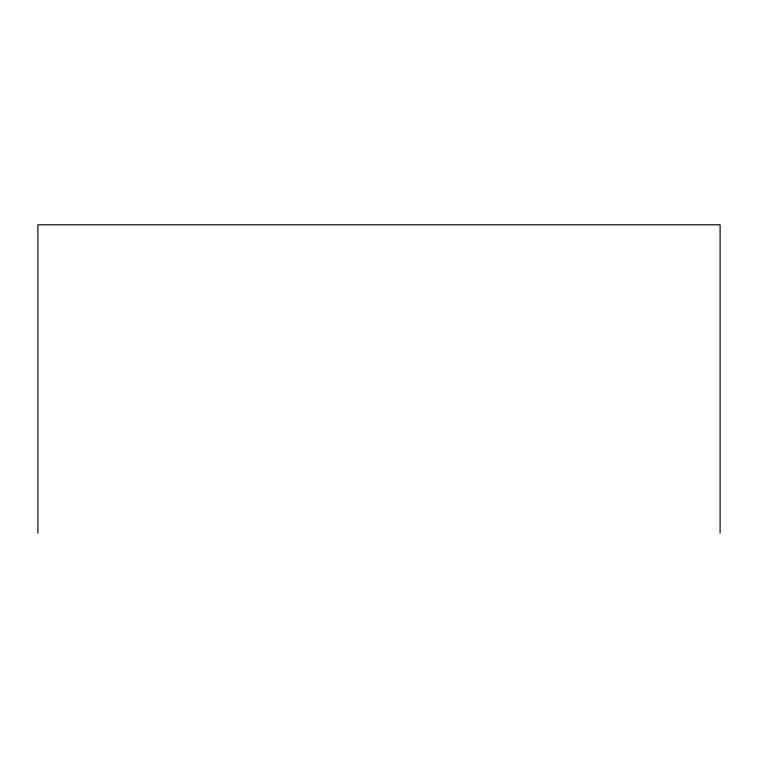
<?xml version="1.0" encoding="UTF-8"?>
<svg xmlns="http://www.w3.org/2000/svg" width="758" height="758" viewBox="0 0 758 758"><rect width="100%" height="100%" fill="white"/><g stroke="black" fill="none" stroke-linecap="round" stroke-linejoin="round"><path stroke-width="1.14" d="M720.1 533.206L720.1 224.794L37.9 224.794L37.9 533.206"/></g></svg>
